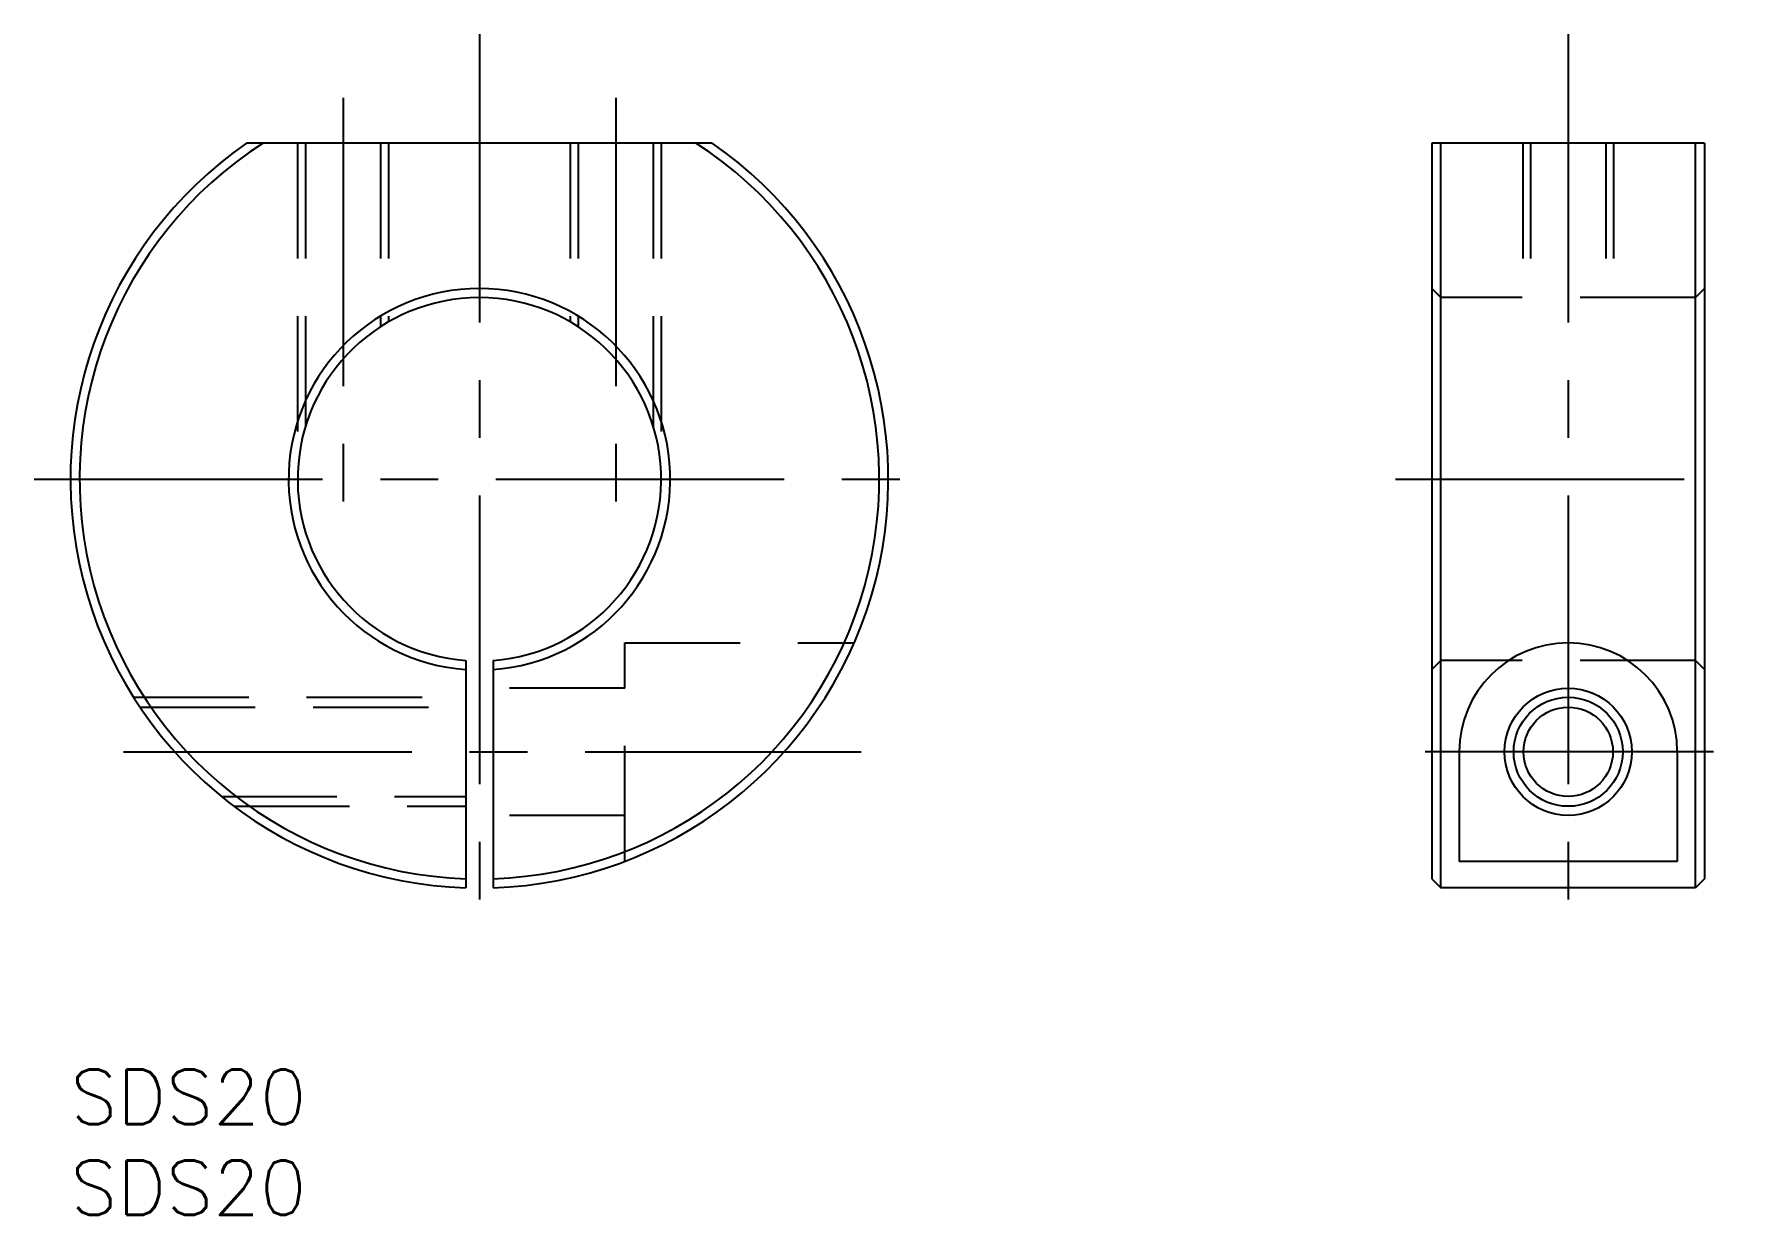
# Model space of a CAD drawing. Extents: x -2 to 91.9, y -8 to 57.
import ezdxf

# ---------------------------------------------------------------- set-up
doc = ezdxf.new("R2010")
doc.units = 0
doc.header["$LTSCALE"] = 0.5
doc.linetypes.add('CENTER', pattern=[50.8, 31.75, -6.35, 6.35, -6.35])
doc.linetypes.add('DASHED', pattern=[19.05, 12.7, -6.35])
for name, color, linetype in [('MSM_CENTER', 1, 'CENTER'), ('MSM_CONTINUOUS', 7, 'CONTINUOUS'), ('MSM_DASHED', 4, 'DASHED'), ('MSM_NARROW', 5, 'CONTINUOUS'), ('MSM_PART_NUMBER', 7, 'CONTINUOUS')]:
    doc.layers.add(name, color=color, linetype=linetype)
doc.styles.get("Standard").update_dxf_attribs({"font": 'txt.shx', "height": 3, "bigfont": 'bigfont.shx'})

# ---------------------------------------------------------------- blocks, each defined once
blk = doc.blocks.new('*U24')
at = {"layer": 'MSM_PART_NUMBER'}
blk.add_text('SDS20', height=3, dxfattribs=at).set_placement((0, -3))
blk = doc.blocks.new('*U25')
at = {"layer": 'MSM_PART_NUMBER'}
blk.add_text('SDS20', height=3, dxfattribs=at).set_placement((0, -8))

msp = doc.modelspace()

# ---------------------------------------------------------------- linework, layer by layer
at = {"layer": 'MSM_CENTER'}
for p, q in [((22.5, 56.987), (22.5, 7.987)), ((82.41, 56.987), (82.41, 7.987)), ((15, 53.487), (15, 30.815)), ((30, 53.487), (30, 30.815)), ((-2, 32.487), (47, 32.487)), ((72.91, 32.487), (91.91, 32.487)), ((2.913, 17.487), (43.499, 17.487)), ((90.41, 17.487), (74.41, 17.487))]:
    msp.add_line(p, q, dxfattribs=at)
at = {"layer": 'MSM_CONTINUOUS'}
for p, q in [((35.306, 50.987), (9.694, 50.987)), ((74.91, 50.987), (74.91, 10.5)), ((89.91, 50.987), (74.91, 50.987)), ((75.41, 10), (75.41, 50.987)), ((89.41, 10), (89.41, 50.987)), ((89.91, 50.987), (89.91, 10.5)), ((21.75, 22.516), (21.75, 10)), ((23.25, 22.516), (23.25, 10)), ((76.41, 17.487), (76.41, 11.458)), ((88.41, 17.487), (88.41, 11.458)), ((88.41, 11.458), (76.41, 11.458)), ((74.91, 10.5), (75.41, 10)), ((89.91, 10.5), (89.41, 10)), ((89.41, 10), (75.41, 10))]:
    msp.add_line(p, q, dxfattribs=at)
for radius in [3.5, 2.459]:
    msp.add_circle((82.41, 17.487), radius, dxfattribs=at)
for centre, radius, start, end in [((22.5, 32.487), 22.5, 124.69213, 268.08979), ((22.5, 32.487), 22, 122.76376, 268.04636), ((22.5, 32.487), 22.5, 271.91021, 55.30787), ((22.5, 32.487), 22, 271.95364, 57.23624), ((22.5, 32.487), 10.5, 274.09604, 265.90396), ((22.5, 32.487), 10, 274.30122, 265.69878), ((82.41, 17.487), 6, 0, 180)]:
    msp.add_arc(centre, radius, start, end, dxfattribs=at)
at = {"layer": 'MSM_DASHED'}
for p, q in [((12.5, 50.987), (12.5, 32.487)), ((12.933, 50.987), (12.933, 35.398)), ((17.067, 50.987), (17.067, 40.883)), ((17.5, 50.987), (17.5, 41.148)), ((27.5, 50.987), (27.5, 41.148)), ((27.933, 50.987), (27.933, 40.883)), ((32.067, 50.987), (32.067, 35.398)), ((32.5, 50.987), (32.5, 32.487)), ((79.91, 50.987), (79.91, 42.487)), ((80.343, 50.987), (80.343, 42.487)), ((84.477, 50.987), (84.477, 42.487)), ((84.91, 50.987), (84.91, 42.487)), ((75.41, 42.487), (74.91, 42.987)), ((89.41, 42.487), (75.41, 42.487)), ((89.41, 42.487), (89.91, 42.987)), ((30.5, 11.458), (30.5, 23.487)), ((30.5, 23.487), (43.122, 23.487)), ((75.41, 22.516), (74.91, 22.014)), ((89.41, 22.516), (75.41, 22.516)), ((89.41, 22.516), (89.91, 22.014)), ((30.5, 20.987), (23.25, 20.987)), ((3.467, 20.487), (21.75, 20.487)), ((3.82, 19.946), (21.75, 19.946)), ((8.307, 15.029), (21.75, 15.029)), ((9, 14.487), (21.75, 14.487)), ((30.5, 13.987), (23.25, 13.987))]:
    msp.add_line(p, q, dxfattribs=at)
at = {"layer": 'MSM_NARROW'}
msp.add_circle((82.41, 17.487), 3, dxfattribs=at)

# ---------------------------------------------------------------- block references
at = {"layer": 'MSM_CONTINUOUS'}
for name in ['*U24', '*U25']:
    msp.add_blockref(name, (0, 0), dxfattribs=at)

doc.saveas('drawing.dxf')
